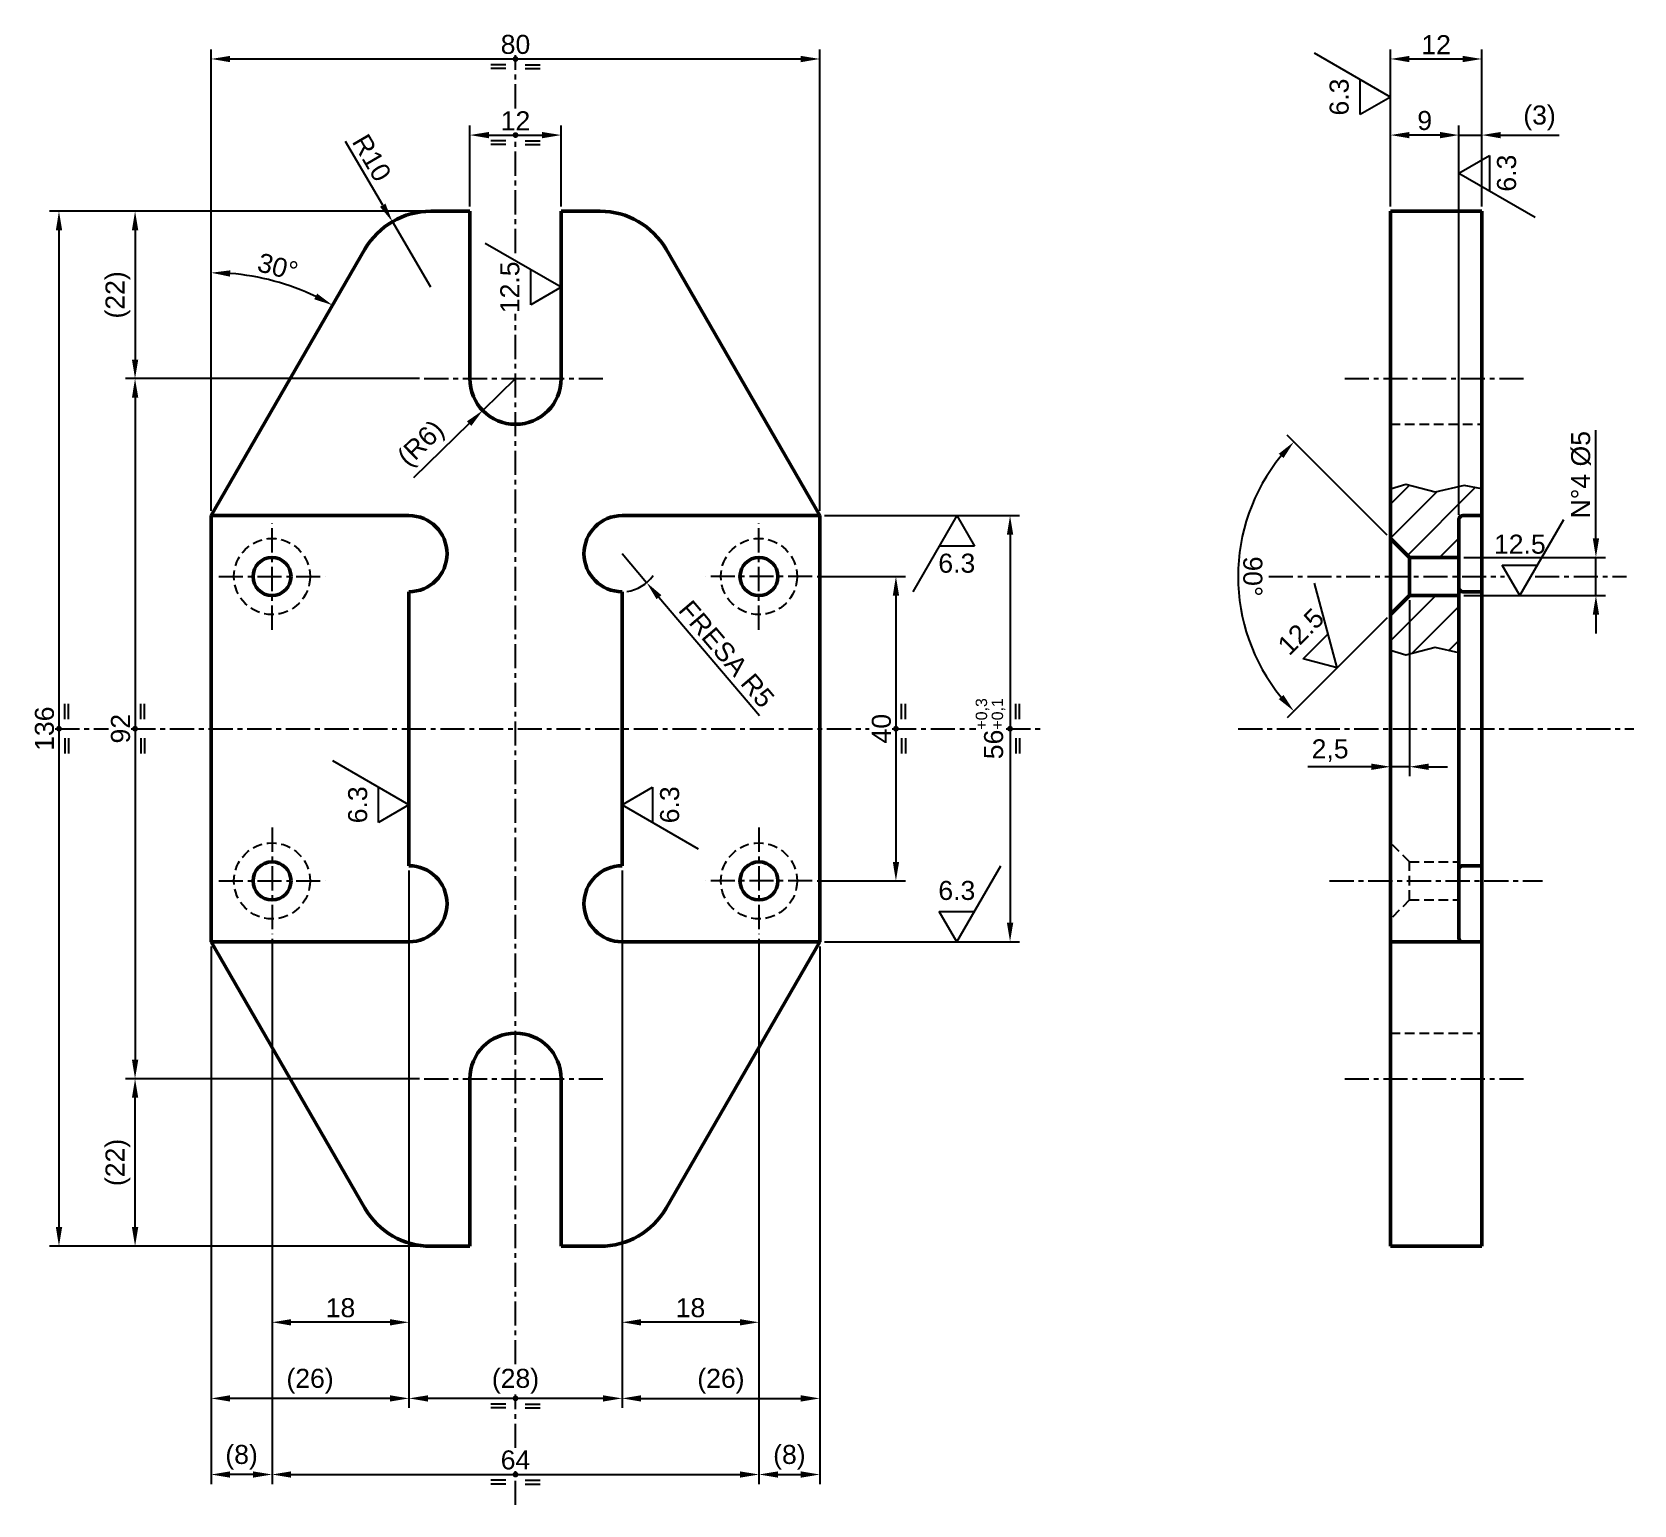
# Model space of a CAD drawing. Header units: millimetres. Extents: x 76 to 287, y 82 to 276.
import ezdxf
from ezdxf.enums import TextEntityAlignment as Align

# ---------------------------------------------------------------- set-up
doc = ezdxf.new("R2010")
doc.units = ezdxf.units.MM
doc.header["$LTSCALE"] = 0.1
doc.header["$PDSIZE"] = -5
doc.linetypes.add('CENTER', pattern=[50.8, 31.75, -6.35, 6.35, -6.35])
doc.linetypes.add('DASHED', pattern=[19.05, 12.7, -6.35])
for name, color, linetype, lineweight in [('ASSE', 4, 'CENTER', 25), ('CONTORNO1', 7, 'Continuous', 50), ('NASCOSTA', 6, 'DASHED', 25), ('QUOTA', 3, 'Continuous', 25), ('SOTTILE', 3, 'Continuous', 25), ('TRATTEGGIO', 1, 'Continuous', 25)]:
    doc.layers.add(name, color=color, linetype=linetype, lineweight=lineweight)
doc.styles.get("Standard").update_dxf_attribs({"font": 'arial.ttf'})
doc.dimstyles.new('ISO_1-1', dxfattribs={"dimtxt": 2.5, "dimasz": 2.5, "dimexe": 1.25, "dimexo": 0.625, "dimtad": 1, "dimtxsty": 'Standard', "dimcen": 2.5, "dimclrt": 2, "dimadec": 0, "dimazin": 0, "dimtfac": 1, "dimtmove": 0, "dimatfit": 3, "dimfxl": 1, "dimarcsym": 0})

# ---------------------------------------------------------------- blocks, each defined once
blk = doc.blocks.new('*D4')
at = {"layer": 'Defpoints', "color": 0}
for p in [(180, 272.34), (100, 212.34), (180, 212.34)]:
    blk.add_point(p, dxfattribs=at)
at = {"layer": 'QUOTA', "color": 0, "lineweight": -2}
for p, q in [((100, 212.96), (100, 273.59)), ((102.5, 272.34), (177.5, 272.34)), ((180, 212.96), (180, 273.59))]:
    blk.add_line(p, q, dxfattribs=at)
at = {"layer": 'QUOTA', "color": 0}
for points in [[(102.5, 272.75), (102.5, 271.92), (100, 272.34)], [(177.5, 271.92), (177.5, 272.75), (180, 272.34)]]:
    blk.add_solid(points, dxfattribs=at)
at = {"layer": 'QUOTA', "color": 2, "insert": (140, 274.24), "char_height": 2.5, "attachment_point": 5}
blk.add_mtext('80', dxfattribs=at)
blk = doc.blocks.new('*D5')
at = {"layer": 'Defpoints', "color": 0}
for p in [(146, 262.34), (134, 252.34), (146, 252.34)]:
    blk.add_point(p, dxfattribs=at)
at = {"layer": 'QUOTA', "color": 0, "lineweight": -2}
for p, q in [((134, 252.96), (134, 263.59)), ((146, 252.96), (146, 263.59)), ((136.5, 262.34), (143.5, 262.34))]:
    blk.add_line(p, q, dxfattribs=at)
at = {"layer": 'QUOTA', "color": 0}
for points in [[(136.5, 262.75), (136.5, 261.92), (134, 262.34)], [(143.5, 261.92), (143.5, 262.75), (146, 262.34)]]:
    blk.add_solid(points, dxfattribs=at)
at = {"layer": 'QUOTA', "color": 2, "insert": (140, 264.22), "char_height": 2.5, "attachment_point": 5}
blk.add_mtext('12', dxfattribs=at)
blk = doc.blocks.new('*D6')
at = {"layer": 'Defpoints', "color": 0}
for p in [(128.87, 252.34), (80, 116.34), (128.87, 116.34)]:
    blk.add_point(p, dxfattribs=at)
at = {"layer": 'QUOTA', "color": 0, "lineweight": -2}
for p, q in [((128.24, 252.34), (78.75, 252.34)), ((80, 249.84), (80, 118.84)), ((128.24, 116.34), (78.75, 116.34))]:
    blk.add_line(p, q, dxfattribs=at)
at = {"layer": 'QUOTA', "color": 0}
for points in [[(80.42, 249.84), (79.59, 249.84), (80, 252.34)], [(79.59, 118.84), (80.42, 118.84), (80, 116.34)]]:
    blk.add_solid(points, dxfattribs=at)
at = {"layer": 'QUOTA', "color": 2, "insert": (78.1, 184.34), "char_height": 2.5, "attachment_point": 5, "rotation": 90}
blk.add_mtext('136', dxfattribs=at)
blk = doc.blocks.new('*D7')
at = {"layer": 'Defpoints', "color": 0}
for p in [(128, 230.34), (90, 138.34), (128, 138.34)]:
    blk.add_point(p, dxfattribs=at)
at = {"layer": 'QUOTA', "color": 0, "lineweight": -2}
for p, q in [((127.38, 230.34), (88.75, 230.34)), ((90, 227.84), (90, 140.84)), ((127.38, 138.34), (88.75, 138.34))]:
    blk.add_line(p, q, dxfattribs=at)
at = {"layer": 'QUOTA', "color": 0}
for points in [[(90.42, 227.84), (89.59, 227.84), (90, 230.34)], [(89.59, 140.84), (90.42, 140.84), (90, 138.34)]]:
    blk.add_solid(points, dxfattribs=at)
at = {"layer": 'QUOTA', "color": 2, "insert": (88.1, 184.34), "char_height": 2.5, "attachment_point": 5, "rotation": 90}
blk.add_mtext('92', dxfattribs=at)
blk = doc.blocks.new('*D8')
at = {"layer": 'Defpoints', "color": 0}
for p in [(128.87, 252.34), (90, 230.34), (128, 230.34)]:
    blk.add_point(p, dxfattribs=at)
at = {"layer": 'QUOTA', "color": 0, "lineweight": -2}
for p, q in [((128.24, 252.34), (88.75, 252.34)), ((90, 249.84), (90, 232.84)), ((127.38, 230.34), (88.75, 230.34))]:
    blk.add_line(p, q, dxfattribs=at)
at = {"layer": 'QUOTA', "color": 0}
for points in [[(90.42, 249.84), (89.59, 249.84), (90, 252.34)], [(89.59, 232.84), (90.42, 232.84), (90, 230.34)]]:
    blk.add_solid(points, dxfattribs=at)
at = {"layer": 'QUOTA', "color": 2, "insert": (87.74, 241.34), "char_height": 2.5, "attachment_point": 5, "rotation": 90}
blk.add_mtext('(22)', dxfattribs=at)
blk = doc.blocks.new('*D9')
at = {"layer": 'Defpoints', "color": 0}
for p in [(90, 138.34), (128, 138.34), (128.87, 116.34)]:
    blk.add_point(p, dxfattribs=at)
at = {"layer": 'QUOTA', "color": 0, "lineweight": -2}
for p, q in [((127.38, 138.34), (88.75, 138.34)), ((90, 118.84), (90, 135.84)), ((128.24, 116.34), (88.75, 116.34))]:
    blk.add_line(p, q, dxfattribs=at)
at = {"layer": 'QUOTA', "color": 0}
for points in [[(90.42, 135.84), (89.59, 135.84), (90, 138.34)], [(89.59, 118.84), (90.42, 118.84), (90, 116.34)]]:
    blk.add_solid(points, dxfattribs=at)
at = {"layer": 'QUOTA', "color": 2, "insert": (87.74, 127.34), "char_height": 2.5, "attachment_point": 5, "rotation": 90}
blk.add_mtext('(22)', dxfattribs=at)
blk = doc.blocks.new('*D10')
at = {"layer": 'Defpoints', "color": 0}
for p in [(140, 230.34), (135.7, 226.16)]:
    blk.add_point(p, dxfattribs=at)
at = {"layer": 'QUOTA', "color": 0, "lineweight": -2}
for p, q in [((140, 230.34), (135.7, 226.16)), ((133.9, 224.42), (126.58, 217.32))]:
    blk.add_line(p, q, dxfattribs=at)
at = {"layer": 'QUOTA', "color": 0}
blk.add_solid([(134.19, 224.12), (133.61, 224.72), (135.7, 226.16)], dxfattribs=at)
at = {"layer": 'QUOTA', "color": 2, "insert": (127.77, 221.62), "char_height": 2.5, "attachment_point": 5, "rotation": 44.1356}
blk.add_mtext('(R6)', dxfattribs=at)
blk = doc.blocks.new('*D11')
at = {"layer": 'Defpoints', "color": 0}
for p in [(120.21, 247.34), (110.92, 242.33), (100, 212.34), (100, 212.34), (100, 156.34)]:
    blk.add_point(p, dxfattribs=at)
at = {"layer": 'QUOTA', "color": 0, "lineweight": -2}
blk.add_line((100, 212.96), (100, 245.5), dxfattribs=at)
blk.add_arc((100, 212.34), 31.91, 64.4895, 85.5105, dxfattribs=at)
at = {"layer": 'QUOTA', "color": 0}
for points in [[(102.52, 244.57), (102.48, 243.74), (100, 244.25)], [(113.55, 240.77), (113.94, 241.51), (115.96, 239.98)]]:
    blk.add_solid(points, dxfattribs=at)
at = {"layer": 'QUOTA', "color": 2, "insert": (108.76, 245.02), "char_height": 2.5, "attachment_point": 5, "rotation": 345}
blk.add_mtext('30%%d', dxfattribs=at)
blk = doc.blocks.new('*D12')
at = {"layer": 'Defpoints', "color": 0}
for p in [(123.82, 250.97), (128.87, 242.34)]:
    blk.add_point(p, dxfattribs=at)
at = {"layer": 'QUOTA', "color": 0, "lineweight": -2}
for p, q in [((122.55, 253.12), (117.65, 261.5)), ((128.87, 242.34), (123.82, 250.97))]:
    blk.add_line(p, q, dxfattribs=at)
at = {"layer": 'QUOTA', "color": 0}
blk.add_solid([(122.19, 252.91), (122.91, 253.33), (123.82, 250.97)], dxfattribs=at)
at = {"layer": 'QUOTA', "color": 2, "insert": (121.11, 259.35), "char_height": 2.5, "attachment_point": 5, "rotation": 300.3562}
blk.add_mtext('R10', dxfattribs=at)
blk = doc.blocks.new('*D13')
at = {"layer": 'Defpoints', "color": 0}
for p in [(108, 157.34), (172, 157.34), (172, 86.34)]:
    blk.add_point(p, dxfattribs=at)
at = {"layer": 'QUOTA', "color": 0, "lineweight": -2}
for p, q in [((108, 156.71), (108, 85.09)), ((172, 156.71), (172, 85.09)), ((110.5, 86.34), (169.5, 86.34))]:
    blk.add_line(p, q, dxfattribs=at)
at = {"layer": 'QUOTA', "color": 0}
for points in [[(110.5, 86.75), (110.5, 85.92), (108, 86.34)], [(169.5, 85.92), (169.5, 86.75), (172, 86.34)]]:
    blk.add_solid(points, dxfattribs=at)
at = {"layer": 'QUOTA', "color": 2, "insert": (140, 88.24), "char_height": 2.5, "attachment_point": 5}
blk.add_mtext('64', dxfattribs=at)
blk = doc.blocks.new('*D14')
at = {"layer": 'Defpoints', "color": 0}
for p in [(154, 166.34), (172, 157.34), (154, 106.34)]:
    blk.add_point(p, dxfattribs=at)
at = {"layer": 'QUOTA', "color": 0, "lineweight": -2}
for p, q in [((154, 165.71), (154, 105.09)), ((172, 156.71), (172, 105.09)), ((169.5, 106.34), (156.5, 106.34))]:
    blk.add_line(p, q, dxfattribs=at)
at = {"layer": 'QUOTA', "color": 0}
for points in [[(156.5, 106.75), (156.5, 105.92), (154, 106.34)], [(169.5, 105.92), (169.5, 106.75), (172, 106.34)]]:
    blk.add_solid(points, dxfattribs=at)
at = {"layer": 'QUOTA', "color": 2, "insert": (163, 108.24), "char_height": 2.5, "attachment_point": 5}
blk.add_mtext('18', dxfattribs=at)
blk = doc.blocks.new('*D15')
at = {"layer": 'Defpoints', "color": 0}
for p in [(126, 166.34), (154, 166.34), (126, 96.34)]:
    blk.add_point(p, dxfattribs=at)
at = {"layer": 'QUOTA', "color": 0, "lineweight": -2}
for p, q in [((126, 165.71), (126, 95.09)), ((154, 165.71), (154, 95.09)), ((151.5, 96.34), (128.5, 96.34))]:
    blk.add_line(p, q, dxfattribs=at)
at = {"layer": 'QUOTA', "color": 0}
for points in [[(128.5, 96.75), (128.5, 95.92), (126, 96.34)], [(151.5, 95.92), (151.5, 96.75), (154, 96.34)]]:
    blk.add_solid(points, dxfattribs=at)
at = {"layer": 'QUOTA', "color": 2, "insert": (140, 98.6), "char_height": 2.5, "attachment_point": 5}
blk.add_mtext('(28)', dxfattribs=at)
blk = doc.blocks.new('*D16')
at = {"layer": 'Defpoints', "color": 0}
for p in [(126, 166.34), (108, 157.34), (108, 106.34)]:
    blk.add_point(p, dxfattribs=at)
at = {"layer": 'QUOTA', "color": 0, "lineweight": -2}
for p, q in [((126, 165.71), (126, 105.09)), ((108, 156.71), (108, 105.09)), ((123.5, 106.34), (110.5, 106.34))]:
    blk.add_line(p, q, dxfattribs=at)
at = {"layer": 'QUOTA', "color": 0}
for points in [[(110.5, 106.75), (110.5, 105.92), (108, 106.34)], [(123.5, 105.92), (123.5, 106.75), (126, 106.34)]]:
    blk.add_solid(points, dxfattribs=at)
at = {"layer": 'QUOTA', "color": 2, "insert": (117, 108.24), "char_height": 2.5, "attachment_point": 5}
blk.add_mtext('18', dxfattribs=at)
blk = doc.blocks.new('*D17')
at = {"layer": 'Defpoints', "color": 0}
for p in [(100, 156.34), (108, 157.34), (100, 86.34)]:
    blk.add_point(p, dxfattribs=at)
at = {"layer": 'QUOTA', "color": 0, "lineweight": -2}
for p, q in [((108, 156.71), (108, 85.09)), ((100, 155.71), (100, 85.09)), ((105.5, 86.34), (102.5, 86.34))]:
    blk.add_line(p, q, dxfattribs=at)
at = {"layer": 'QUOTA', "color": 0}
for points in [[(102.5, 86.75), (102.5, 85.92), (100, 86.34)], [(105.5, 85.92), (105.5, 86.75), (108, 86.34)]]:
    blk.add_solid(points, dxfattribs=at)
at = {"layer": 'QUOTA', "color": 2, "insert": (104, 88.6), "char_height": 2.5, "attachment_point": 5}
blk.add_mtext('(8)', dxfattribs=at)
blk = doc.blocks.new('*D18')
at = {"layer": 'Defpoints', "color": 0}
for p in [(126, 166.34), (100, 156.34), (100, 96.34)]:
    blk.add_point(p, dxfattribs=at)
at = {"layer": 'QUOTA', "color": 0, "lineweight": -2}
for p, q in [((126, 165.71), (126, 95.09)), ((100, 155.71), (100, 95.09)), ((123.5, 96.34), (102.5, 96.34))]:
    blk.add_line(p, q, dxfattribs=at)
at = {"layer": 'QUOTA', "color": 0}
for points in [[(102.5, 96.75), (102.5, 95.92), (100, 96.34)], [(123.5, 95.92), (123.5, 96.75), (126, 96.34)]]:
    blk.add_solid(points, dxfattribs=at)
at = {"layer": 'QUOTA', "color": 2, "insert": (113, 98.6), "char_height": 2.5, "attachment_point": 5}
blk.add_mtext('(26)', dxfattribs=at)
blk = doc.blocks.new('*D19')
at = {"layer": 'Defpoints', "color": 0}
for p in [(154, 166.34), (180, 156.34), (180, 96.34)]:
    blk.add_point(p, dxfattribs=at)
at = {"layer": 'QUOTA', "color": 0, "lineweight": -2}
for p, q in [((154, 165.71), (154, 95.09)), ((180, 155.71), (180, 95.09)), ((156.5, 96.34), (177.5, 96.34))]:
    blk.add_line(p, q, dxfattribs=at)
at = {"layer": 'QUOTA', "color": 0}
for points in [[(156.5, 96.75), (156.5, 95.92), (154, 96.34)], [(177.5, 95.92), (177.5, 96.75), (180, 96.34)]]:
    blk.add_solid(points, dxfattribs=at)
at = {"layer": 'QUOTA', "color": 2, "insert": (167, 98.6), "char_height": 2.5, "attachment_point": 5}
blk.add_mtext('(26)', dxfattribs=at)
blk = doc.blocks.new('*D20')
at = {"layer": 'Defpoints', "color": 0}
for p in [(172, 157.34), (180, 156.34), (180, 86.34)]:
    blk.add_point(p, dxfattribs=at)
at = {"layer": 'QUOTA', "color": 0, "lineweight": -2}
for p, q in [((172, 156.71), (172, 85.09)), ((180, 155.71), (180, 85.09)), ((174.5, 86.34), (177.5, 86.34))]:
    blk.add_line(p, q, dxfattribs=at)
at = {"layer": 'QUOTA', "color": 0}
for points in [[(174.5, 86.75), (174.5, 85.92), (172, 86.34)], [(177.5, 85.92), (177.5, 86.75), (180, 86.34)]]:
    blk.add_solid(points, dxfattribs=at)
at = {"layer": 'QUOTA', "color": 2, "insert": (176, 88.6), "char_height": 2.5, "attachment_point": 5}
blk.add_mtext('(8)', dxfattribs=at)
blk = doc.blocks.new('*D21')
at = {"layer": 'Defpoints', "color": 0}
for p in [(179, 204.34), (179, 164.34), (190, 164.34)]:
    blk.add_point(p, dxfattribs=at)
at = {"layer": 'QUOTA', "color": 0, "lineweight": -2}
for p, q in [((179.63, 204.34), (191.25, 204.34)), ((190, 201.84), (190, 166.84)), ((179.63, 164.34), (191.25, 164.34))]:
    blk.add_line(p, q, dxfattribs=at)
at = {"layer": 'QUOTA', "color": 0}
for points in [[(190.42, 201.84), (189.59, 201.84), (190, 204.34)], [(189.59, 166.84), (190.42, 166.84), (190, 164.34)]]:
    blk.add_solid(points, dxfattribs=at)
at = {"layer": 'QUOTA', "color": 2, "insert": (188.1, 184.34), "char_height": 2.5, "attachment_point": 5, "rotation": 90}
blk.add_mtext('40', dxfattribs=at)
blk = doc.blocks.new('*D22')
at = {"layer": 'Defpoints', "color": 0}
for p in [(180, 212.34), (180, 156.34), (205, 156.34)]:
    blk.add_point(p, dxfattribs=at)
at = {"layer": 'QUOTA', "color": 0, "lineweight": -2}
for p, q in [((180.63, 212.34), (206.25, 212.34)), ((205, 209.84), (205, 158.84)), ((180.63, 156.34), (206.25, 156.34))]:
    blk.add_line(p, q, dxfattribs=at)
at = {"layer": 'QUOTA', "color": 0}
for points in [[(205.42, 209.84), (204.59, 209.84), (205, 212.34)], [(204.59, 158.84), (205.42, 158.84), (205, 156.34)]]:
    blk.add_solid(points, dxfattribs=at)
at = {"layer": 'QUOTA', "color": 2, "insert": (202.3, 184.34), "char_height": 2.5, "attachment_point": 5, "rotation": 90}
blk.add_mtext('56{\\H1.500000;\\S+0,3^ +0,1;}', dxfattribs=at)
blk = doc.blocks.new('*D23')
at = {"layer": 'Defpoints', "color": 0}
for p in [(154, 207.34), (157.24, 203.53)]:
    blk.add_point(p, dxfattribs=at)
at = {"layer": 'QUOTA', "color": 0, "lineweight": -2}
for p, q in [((154, 207.34), (157.24, 203.53)), ((158.86, 201.62), (172.07, 186.09))]:
    blk.add_line(p, q, dxfattribs=at)
blk.add_arc((154, 207.34), 5, 277.1666, 324.741, dxfattribs=at)
at = {"layer": 'QUOTA', "color": 0}
blk.add_solid([(159.18, 201.89), (158.54, 201.35), (157.24, 203.53)], dxfattribs=at)
at = {"layer": 'QUOTA', "color": 2, "insert": (167.74, 194.15), "char_height": 2.5, "attachment_point": 5, "rotation": 310.3795}
blk.add_mtext('FRESA R5', dxfattribs=at)
blk = doc.blocks.new('Rug_Lavorazione')
at = {"layer": 'QUOTA'}
for p, q in [((0, 0), (5.77, 10)), ((0, 0), (-2.31, 4)), ((-2.31, 4), (2.31, 4))]:
    blk.add_line(p, q, dxfattribs=at)
at = {"layer": 'QUOTA', "color": 2, "flags": 8}
blk.add_attdef('Rugosità', text='', height=2.5, dxfattribs=at).set_placement((0, 5.5), align=Align.CENTER)
blk = doc.blocks.new('Rug_Lavorazione_Ruotato')
at = {"layer": 'QUOTA'}
for p, q in [((0, 0), (-5.77, -10)), ((0, 0), (2.31, -4)), ((2.31, -4), (-2.31, -4))]:
    blk.add_line(p, q, dxfattribs=at)
at = {"layer": 'QUOTA', "color": 2, "flags": 8}
blk.add_attdef('Rugosità', text='', height=2.5, dxfattribs=at).set_placement((0, -7.5), align=Align.CENTER)
blk = doc.blocks.new('*D25')
at = {"layer": 'Defpoints', "color": 0}
for p in [(255, 262.34), (255, 252.34), (264, 211.84)]:
    blk.add_point(p, dxfattribs=at)
at = {"layer": 'QUOTA', "color": 0, "lineweight": -2}
for p, q in [((255, 252.96), (255, 263.59)), ((264, 212.46), (264, 263.59)), ((261.5, 262.34), (257.5, 262.34))]:
    blk.add_line(p, q, dxfattribs=at)
at = {"layer": 'QUOTA', "color": 0}
for points in [[(257.5, 262.75), (257.5, 261.92), (255, 262.34)], [(261.5, 261.92), (261.5, 262.75), (264, 262.34)]]:
    blk.add_solid(points, dxfattribs=at)
at = {"layer": 'QUOTA', "color": 2, "insert": (259.5, 264.24), "char_height": 2.5, "attachment_point": 5}
blk.add_mtext('9', dxfattribs=at)
blk = doc.blocks.new('*D26')
at = {"layer": 'Defpoints', "color": 0}
for p in [(267, 262.34), (267, 252.34), (264, 211.84)]:
    blk.add_point(p, dxfattribs=at)
at = {"layer": 'QUOTA', "color": 0, "lineweight": -2}
for p, q in [((264, 212.46), (264, 263.59)), ((267, 252.96), (267, 263.59)), ((261.5, 262.34), (259, 262.34)), ((264, 262.34), (267, 262.34)), ((269.5, 262.34), (277.18, 262.34))]:
    blk.add_line(p, q, dxfattribs=at)
at = {"layer": 'QUOTA', "color": 0}
for points in [[(261.5, 261.92), (261.5, 262.75), (264, 262.34)], [(269.5, 262.75), (269.5, 261.92), (267, 262.34)]]:
    blk.add_solid(points, dxfattribs=at)
at = {"layer": 'QUOTA', "color": 2, "insert": (274.59, 264.6), "char_height": 2.5, "attachment_point": 5}
blk.add_mtext('(3)', dxfattribs=at)
blk = doc.blocks.new('*D27')
at = {"layer": 'Defpoints', "color": 0}
for p in [(267, 272.34), (255, 252.34), (267, 252.34)]:
    blk.add_point(p, dxfattribs=at)
at = {"layer": 'QUOTA', "color": 0, "lineweight": -2}
for p, q in [((255, 252.96), (255, 273.59)), ((257.5, 272.34), (264.5, 272.34)), ((267, 252.96), (267, 273.59))]:
    blk.add_line(p, q, dxfattribs=at)
at = {"layer": 'QUOTA', "color": 0}
for points in [[(257.5, 272.75), (257.5, 271.92), (255, 272.34)], [(264.5, 271.92), (264.5, 272.75), (267, 272.34)]]:
    blk.add_solid(points, dxfattribs=at)
at = {"layer": 'QUOTA', "color": 2, "insert": (261, 274.22), "char_height": 2.5, "attachment_point": 5}
blk.add_mtext('12', dxfattribs=at)
blk = doc.blocks.new('*D29')
at = {"layer": 'Defpoints', "color": 0}
for p in [(235.83, 210.81), (255, 209.34), (257.5, 206.84), (257.5, 201.84), (255, 199.34)]:
    blk.add_point(p, dxfattribs=at)
at = {"layer": 'QUOTA', "color": 0, "lineweight": -2}
for p, q in [((254.56, 209.78), (241.42, 222.92)), ((254.56, 198.9), (241.42, 185.76))]:
    blk.add_line(p, q, dxfattribs=at)
blk.add_arc((260, 204.34), 25.03, 140.7261, 219.2739, dxfattribs=at)
at = {"layer": 'QUOTA', "color": 0}
for points in [[(240.94, 219.9), (240.32, 220.46), (242.31, 222.03)], [(240.32, 188.22), (240.94, 188.77), (242.31, 186.64)]]:
    blk.add_solid(points, dxfattribs=at)
at = {"layer": 'QUOTA', "color": 2, "insert": (236.89, 204.34), "char_height": 2.5, "attachment_point": 5, "rotation": 270}
blk.add_mtext('90%%d', dxfattribs=at)
blk = doc.blocks.new('*D30')
at = {"layer": 'Defpoints', "color": 0}
for p in [(264, 206.84), (282, 206.84), (264, 201.84)]:
    blk.add_point(p, dxfattribs=at)
at = {"layer": 'QUOTA', "color": 0, "lineweight": -2}
for p, q in [((282, 209.34), (282, 223.58)), ((264.63, 206.84), (283.25, 206.84)), ((282, 201.84), (282, 206.84)), ((264.63, 201.84), (283.25, 201.84)), ((282, 199.34), (282, 196.84))]:
    blk.add_line(p, q, dxfattribs=at)
at = {"layer": 'QUOTA', "color": 0}
for points in [[(281.59, 209.34), (282.42, 209.34), (282, 206.84)], [(282.42, 199.34), (281.59, 199.34), (282, 201.84)]]:
    blk.add_solid(points, dxfattribs=at)
at = {"layer": 'QUOTA', "color": 2, "insert": (280.04, 217.71), "char_height": 2.5, "attachment_point": 5, "rotation": 90}
blk.add_mtext('N°4 %%c5', dxfattribs=at)
blk = doc.blocks.new('Simbolo_Simmetria', base_point=(140, 272.34))
at = {"layer": 'QUOTA'}
for p, q in [((138.75, 271.59), (136.75, 271.59)), ((138.75, 271.09), (136.75, 271.09)), ((141.25, 271.59), (143.25, 271.59)), ((141.25, 271.09), (143.25, 271.09))]:
    blk.add_line(p, q, dxfattribs=at)
at = {"layer": 'QUOTA', "const_width": 0.375}
blk.add_lwpolyline([(139.81, 272.34, 1), (140.19, 272.34, 1)], format="xyb", close=True, dxfattribs=at)
blk = doc.blocks.new('*D34')
at = {"layer": 'Defpoints', "color": 0}
for p in [(257.5, 201.84), (255, 199.34), (255, 179.34)]:
    blk.add_point(p, dxfattribs=at)
at = {"layer": 'QUOTA', "color": 0, "lineweight": -2}
for p, q in [((257.5, 201.21), (257.5, 178.09)), ((252.5, 179.34), (244.14, 179.34)), ((257.5, 179.34), (255, 179.34)), ((260, 179.34), (262.5, 179.34))]:
    blk.add_line(p, q, dxfattribs=at)
at = {"layer": 'QUOTA', "color": 0}
for points in [[(252.5, 178.92), (252.5, 179.75), (255, 179.34)], [(260, 179.75), (260, 178.92), (257.5, 179.34)]]:
    blk.add_solid(points, dxfattribs=at)
at = {"layer": 'QUOTA', "color": 2, "insert": (247.07, 181.46), "char_height": 2.5, "attachment_point": 5}
blk.add_mtext('2,5', dxfattribs=at)

msp = doc.modelspace()

# ---------------------------------------------------------------- hatches: boundary and pattern name
at = {"layer": 'TRATTEGGIO'}
h = msp.add_hatch(dxfattribs=at)
h.set_pattern_fill('ANSI31', color=256, style=0)
h.set_pattern_definition([(45, (-71.103, 0), (-2.245064, 2.245064), [])])
h.paths.add_polyline_path([(264.002, 206.837), (264.002, 211.837, -0.4142136), (264.502, 212.337), (267.002, 212.337), (267.002, 215.857), (264.679, 216.305), (260.854, 215.405), (257.028, 216.418), (255.002, 215.83), (255.002, 209.337), (257.502, 206.837)])
h.paths.add_polyline_path([(264.002, 194.287), (264.002, 201.837), (257.502, 201.837), (255.002, 199.337), (255.002, 194.603), (257.028, 194.015), (260.854, 195.028)])

# ---------------------------------------------------------------- linework, layer by layer
at = {"layer": 'ASSE'}
for p, q in [((140.002, 265.837), (140.002, 272.837)), ((140.002, 246.837), (140.002, 262.587)), ((140.002, 100.837), (140.002, 238.837)), ((128.002, 230.337), (152.002, 230.337)), ((249.002, 230.337), (273.002, 230.337)), ((108.002, 197.337), (108.002, 211.337)), ((172.002, 197.337), (172.002, 211.337)), ((101.002, 204.337), (115.002, 204.337)), ((179.002, 204.337), (165.002, 204.337)), ((239.002, 204.337), (270.002, 204.337)), ((274.002, 204.337), (286.002, 204.337)), ((79.502, 184.337), (86.502, 184.337)), ((89.502, 184.337), (186.502, 184.337)), ((189.502, 184.337), (200.502, 184.337)), ((204.502, 184.337), (209.002, 184.337)), ((235.002, 184.337), (287.002, 184.337)), ((108.002, 171.337), (108.002, 157.337)), ((172.002, 171.337), (172.002, 157.337)), ((101.002, 164.337), (115.002, 164.337)), ((179.002, 164.337), (165.002, 164.337)), ((247.002, 164.337), (275.002, 164.337)), ((128.002, 138.337), (152.002, 138.337)), ((249.002, 138.337), (273.002, 138.337)), ((140.002, 89.837), (140.002, 96.837)), ((140.002, 82.337), (140.002, 86.837))]:
    msp.add_line(p, q, dxfattribs=at)
at = {"layer": 'CONTORNO1'}
for p, q in [((128.869, 252.337), (134.002, 252.337)), ((134.002, 230.337), (134.002, 252.337)), ((146.002, 230.337), (146.002, 252.337)), ((146.002, 252.337), (151.134, 252.337)), ((255.002, 252.337), (255.002, 116.337)), ((255.002, 252.337), (267.002, 252.337)), ((267.002, 252.337), (267.002, 116.337)), ((100.002, 212.337), (120.209, 247.337)), ((180.002, 212.337), (159.794, 247.337)), ((100.002, 212.337), (126.002, 212.337)), ((100.002, 156.337), (100.002, 212.337)), ((154.002, 212.337), (180.002, 212.337)), ((180.002, 156.337), (180.002, 212.337)), ((264.002, 211.837), (264.002, 156.837)), ((264.502, 212.337), (267.002, 212.337)), ((257.502, 206.837), (255.002, 209.337)), ((257.502, 206.837), (264.002, 206.837)), ((257.502, 206.837), (257.502, 201.837)), ((126.002, 166.337), (126.002, 202.337)), ((154.002, 166.337), (154.002, 202.337)), ((264.502, 202.337), (267.002, 202.337)), ((257.502, 201.837), (255.002, 199.337)), ((257.502, 201.837), (264.002, 201.837)), ((264.502, 166.337), (267.002, 166.337)), ((120.209, 121.337), (100.002, 156.337)), ((100.002, 156.337), (126.002, 156.337)), ((154.002, 156.337), (180.002, 156.337)), ((159.794, 121.337), (180.002, 156.337)), ((255.002, 156.337), (267.002, 156.337)), ((134.002, 116.337), (134.002, 138.337)), ((146.002, 116.337), (146.002, 138.337)), ((128.869, 116.337), (134.002, 116.337)), ((146.002, 116.337), (151.134, 116.337)), ((255.002, 116.337), (267.002, 116.337))]:
    msp.add_line(p, q, dxfattribs=at)
for centre in [(108.002, 204.337), (172.002, 204.337), (108.002, 164.337), (172.002, 164.337)]:
    msp.add_circle(centre, 2.5, dxfattribs=at)
for centre, radius, start, end in [((128.869, 242.337), 10, 90, 150), ((151.134, 242.337), 10, 30, 90), ((140.002, 230.337), 6, 180, 0), ((126.002, 207.337), 5, 270, 90), ((154.002, 207.337), 5, 90, 270), ((264.502, 211.837), 0.5, 90, 180), ((264.502, 202.837), 0.5, 180, 270), ((126.002, 161.337), 5, 270, 90), ((154.002, 161.337), 5, 90, 270), ((264.502, 165.837), 0.5, 90, 180), ((264.502, 156.837), 0.5, 180, 270), ((140.002, 138.337), 6, 0, 180), ((128.869, 126.337), 10, 210, 270), ((151.134, 126.337), 10, 270, 330)]:
    msp.add_arc(centre, radius, start, end, dxfattribs=at)
at = {"layer": 'NASCOSTA'}
for p, q in [((255.002, 224.337), (267.002, 224.337)), ((257.502, 166.837), (255.002, 169.337)), ((257.502, 166.837), (264.002, 166.837)), ((257.502, 161.837), (257.502, 166.837)), ((257.502, 161.837), (255.002, 159.337)), ((257.502, 161.837), (264.002, 161.837)), ((255.002, 144.337), (267.002, 144.337))]:
    msp.add_line(p, q, dxfattribs=at)
for centre in [(108.002, 204.337), (172.002, 204.337), (108.002, 164.337), (172.002, 164.337)]:
    msp.add_circle(centre, 5, dxfattribs=at)
at = {"layer": 'SOTTILE'}
for points in [[(267.002, 215.857), (264.679, 216.305), (260.854, 215.405), (257.028, 216.418), (255.002, 215.83)], [(264.002, 194.287), (260.854, 195.028), (257.028, 194.015), (255.002, 194.603)]]:
    msp.add_lwpolyline(points, dxfattribs=at)

# ---------------------------------------------------------------- block references
at = {"layer": 'QUOTA'}
for p in [(140.002, 272.337), (140.002, 262.337), (140.002, 96.337), (140.002, 86.337)]:
    msp.add_blockref('Simbolo_Simmetria', p, dxfattribs=at)
for name, p, rotation, values in [('Rug_Lavorazione', (255.002, 267.337), 90, {'Rugosità': '6.3'}), ('Rug_Lavorazione_Ruotato', (264.002, 257.337), 90, {'Rugosità': '6.3'}), ('Rug_Lavorazione', (146.002, 242.337), 90, {'Rugosità': '12.5'}), ('Rug_Lavorazione', (247.991, 192.327), 44.99999999999999, {'Rugosità': '12.5'}), ('Rug_Lavorazione', (126.002, 174.337), 90, {'Rugosità': '6.3'}), ('Rug_Lavorazione_Ruotato', (154.002, 174.337), 90, {'Rugosità': '6.3'}), ('Rug_Lavorazione', (198.002, 156.337), 360, {'Rugosità': '6.3'})]:
    msp.add_blockref(name, p, dxfattribs=dict(at, rotation=rotation)).add_auto_attribs(values)
for name, p, values in [('Rug_Lavorazione_Ruotato', (198.002, 212.337), {'Rugosità': '6.3'}), ('Rug_Lavorazione', (272.002, 201.837), {'Rugosità': '12.5'})]:
    msp.add_blockref(name, p, dxfattribs=at).add_auto_attribs(values)
at = {"layer": 'QUOTA', "rotation": 90}
for p in [(80.002, 184.337), (90.002, 184.337), (190.002, 184.337), (205.002, 184.337)]:
    msp.add_blockref('Simbolo_Simmetria', p, dxfattribs=at)

# ---------------------------------------------------------------- dimensions: what is measured, and where the dimension line sits
at = {"layer": 'QUOTA'}
for base, p1, p2, picture, middle in [((180.002, 272.337), (100.002, 212.337), (180.002, 212.337), '*D4', (140.002, 274.239)), ((267.002, 272.337), (255.002, 252.337), (267.002, 252.337), '*D27', (261.002, 274.217)), ((146.002, 262.337), (134.002, 252.337), (146.002, 252.337), '*D5', (140.002, 264.217)), ((255.002, 262.337), (264.002, 211.837), (255.002, 252.337), '*D25', (259.502, 264.239)), ((108.002, 106.337), (126.002, 166.337), (108.002, 157.337), '*D16', (117.002, 108.239)), ((154.002, 106.337), (172.002, 157.337), (154.002, 166.337), '*D14', (163.002, 108.239)), ((172.002, 86.337), (108.002, 157.337), (172.002, 157.337), '*D13', (140.002, 88.239))]:
    dim = msp.add_linear_dim(base=base, p1=p1, p2=p2, dimstyle='ISO_1-1', dxfattribs=at)
    dim.commit()
    dim.dimension.update_dxf_attribs({"geometry": picture, "text_midpoint": middle})
for base, p1, p2, picture, middle in [((267.002, 262.337), (264.002, 211.837), (267.002, 252.337), '*D26', (274.59, 264.6)), ((100.002, 96.337), (126.002, 166.337), (100.002, 156.337), '*D18', (113.002, 98.6)), ((126.002, 96.337), (154.002, 166.337), (126.002, 166.337), '*D15', (140.002, 98.6)), ((100.002, 86.337), (108.002, 157.337), (100.002, 156.337), '*D17', (104.002, 88.6))]:
    dim = msp.add_linear_dim(base=base, p1=p1, p2=p2, text='(<>)', dimstyle='ISO_1-1', dxfattribs=at)
    dim.commit()
    dim.dimension.update_dxf_attribs({"geometry": picture, "text_midpoint": middle})
dim = msp.add_radius_dim(center=(128.869, 242.337), mpoint=(123.816, 250.966), dimstyle='ISO_1-1', dxfattribs=at)
dim.commit()
dim.dimension.update_dxf_attribs({"geometry": '*D12', "text_midpoint": (119.467, 258.391), "dimtype": 164})
dim = msp.add_linear_dim(base=(80.002, 116.337), p1=(128.869, 252.337), p2=(128.869, 116.337), angle=90, dimstyle='ISO_1-1', dxfattribs=at)
dim.commit()
dim.dimension.update_dxf_attribs({"geometry": '*D6', "text_midpoint": (78.1, 184.337)})
for base, p1, p2, angle, text, picture, middle in [((90.002, 230.337), (128.869, 252.337), (128.002, 230.337), 90, '(<>)', '*D8', (87.739, 241.337)), ((282.002, 206.837), (264.002, 201.837), (264.002, 206.837), 90, 'N°4 %%c<>', '*D30', (280.039, 217.709)), ((180.002, 96.337), (154.002, 166.337), (180.002, 156.337), 180, '(<>)', '*D19', (167.002, 98.6)), ((180.002, 86.337), (172.002, 157.337), (180.002, 156.337), 180, '(<>)', '*D20', (176.002, 88.6)), ((90.002, 138.337), (128.869, 116.337), (128.002, 138.337), 270, '(<>)', '*D9', (87.739, 127.337))]:
    dim = msp.add_linear_dim(base=base, p1=p1, p2=p2, angle=angle, text=text, dimstyle='ISO_1-1', dxfattribs=at)
    dim.commit()
    dim.dimension.update_dxf_attribs({"geometry": picture, "text_midpoint": middle})
for base, line1, line2, picture, middle in [((110.917, 242.326), ((100.002, 156.337), (100.002, 212.337)), ((100.002, 212.337), (120.209, 247.337)), '*D11', (108.758, 245.015)), ((235.829, 210.815), ((257.502, 206.837), (255.002, 209.337)), ((257.502, 201.837), (255.002, 199.337)), '*D29', (236.893, 204.337))]:
    dim = msp.add_angular_dim_2l(base=base, line1=line1, line2=line2, dimstyle='ISO_1-1', dxfattribs=at)
    dim.commit()
    dim.dimension.update_dxf_attribs({"geometry": picture, "text_midpoint": middle})
for p1, p2, distance, picture, middle in [((128.002, 230.337), (128.002, 138.337), -38, '*D7', (88.1, 184.337)), ((179.002, 204.337), (179.002, 164.337), 11, '*D21', (188.1, 184.337))]:
    dim = msp.add_aligned_dim(p1=p1, p2=p2, distance=distance, dimstyle='ISO_1-1', dxfattribs=at)
    dim.commit()
    dim.dimension.update_dxf_attribs({"geometry": picture, "text_midpoint": middle})
for center, mpoint, text, picture, middle in [((140.002, 230.337), (135.696, 226.159), '(<>)', '*D10', (129.345, 219.997)), ((154.002, 207.337), (157.241, 203.529), 'FRESA <>', '*D23', (166.274, 192.907))]:
    dim = msp.add_radius_dim(center=center, mpoint=mpoint, text=text, dimstyle='ISO_1-1', dxfattribs=at)
    dim.commit()
    dim.dimension.update_dxf_attribs({"geometry": picture, "text_midpoint": middle, "dimtype": 164})
dim = msp.add_aligned_dim(p1=(180.002, 212.337), p2=(180.002, 156.337), distance=25, dimstyle='ISO_1-1', override={"dimtol": 1, "dimlim": 0, "dimtp": 0.3, "dimtm": -0.1, "dimtfac": 0.6}, dxfattribs=at)
dim.commit()
dim.dimension.update_dxf_attribs({"geometry": '*D22', "text_midpoint": (202.304, 184.337)})
dim = msp.add_linear_dim(base=(255.002, 179.337), p1=(257.502, 201.837), p2=(255.002, 199.337), dimstyle='ISO_1-1', override={"dimse2": 1}, dxfattribs=at)
dim.commit()
dim.dimension.update_dxf_attribs({"geometry": '*D34', "text_midpoint": (247.073, 181.464)})

doc.saveas('drawing.dxf')
